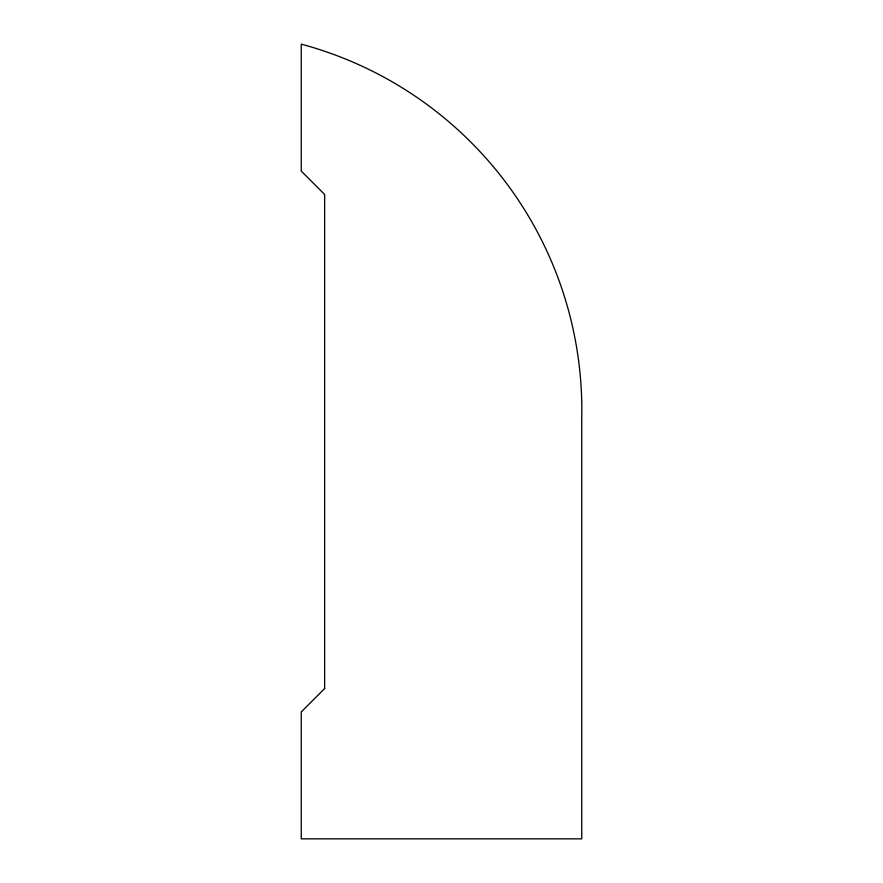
<?xml version="1.0" encoding="UTF-8"?>
<svg xmlns="http://www.w3.org/2000/svg" width="883" height="883" viewBox="0 0 883 883"><rect width="100%" height="100%" fill="white"/><g stroke="black" fill="none" stroke-linecap="round" stroke-linejoin="round"><path stroke-width="1.32" d="M324.635 688.53L301.258 711.897L301.258 838.85L581.742 838.85L581.742 418.123A378.873 378.873 0 0 0 301.258 44.15L301.258 171.103L324.635 194.47L324.635 688.53"/></g></svg>
